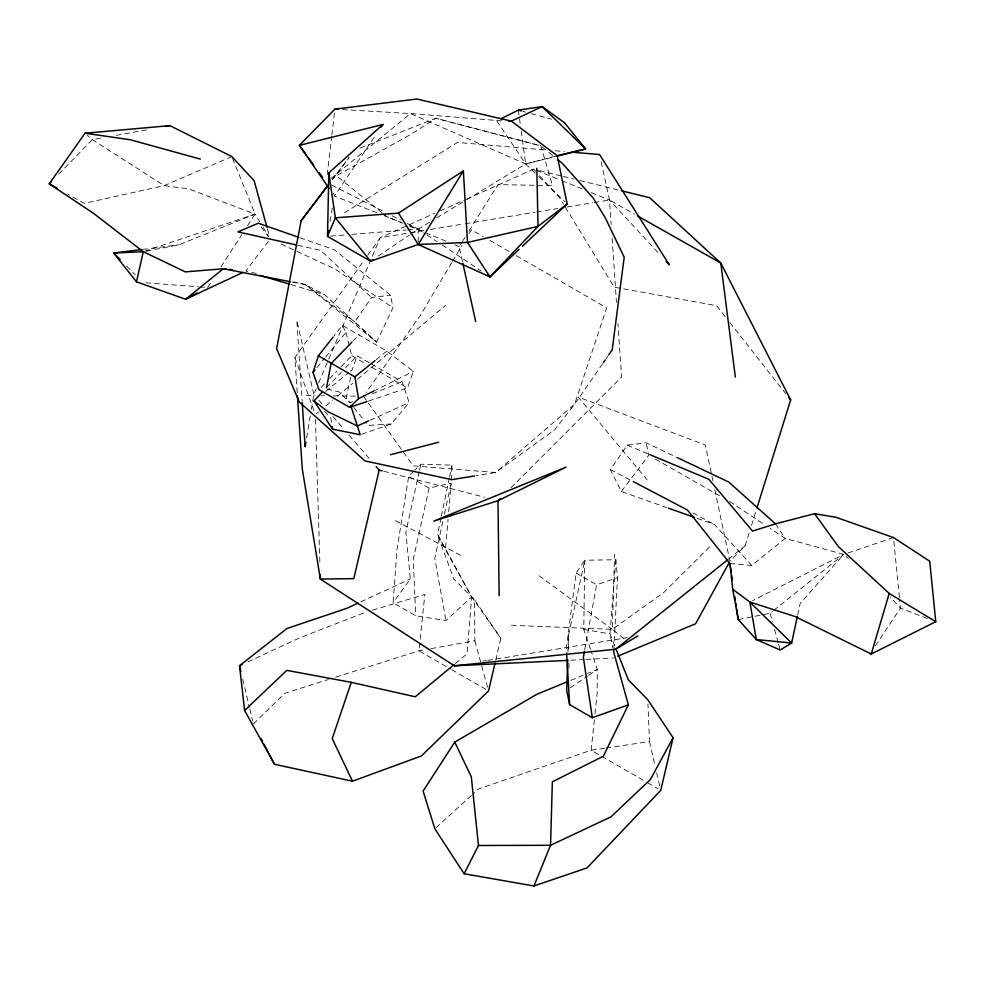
<?xml version="1.0" encoding="UTF-8"?>
<svg xmlns="http://www.w3.org/2000/svg" width="985" height="985" viewBox="0 0 985 985"><rect width="100%" height="100%" fill="white"/><g stroke="black" fill="none" stroke-linecap="round" stroke-linejoin="round"><path stroke-width="0.74" stroke-dasharray="4.92 3.69" d="M590.544 649.398L583.76 629.353L584.819 560.231L615.871 559.739L617.472 577.752L613.963 647.65M623.936 638.772L612.313 629.353L614.578 554.284M567.914 652.242L568.456 635.522L584.819 560.231L576.139 572.975L566.35 647.97L566.621 652.562M451.315 480.089L452.029 465.142L420.829 464.218L414.747 470.251M441.034 517.814L437.586 534.362L471.643 596.885L445.996 620.55L415.781 615.81L393.113 602.721L396.955 549.741L408.664 476.284L413.737 471.249M615.871 559.739L609.986 633.909L612.867 647.982M495.714 660.233L500.823 638.305L471.643 596.885L445.454 549.507L448.052 519.304M448.704 511.757L451.167 483.069L429.103 488.08L408.664 476.284M594.374 719.764L591.172 750.188L478.525 788.985L472.923 794.082M595.014 713.669L597.107 693.896L597.316 669.443L591.025 650.826M327.205 174.739L331.686 136.595M331.871 135.068L334.555 112.179M306.63 437.82L310.361 415.362M311.346 409.366L313.833 394.394L316.222 388.755M330.037 221.428L332.548 206.493M584.745 649.804L596.578 584.77L617.472 577.752M350.66 377.156L346.301 398.014L350.094 402.779M441.354 516.312L449.209 478.685M449.517 477.183L452.029 465.142M797.653 615.108L800.202 603.349L843.714 554.42L785.254 538.389L770.073 528.329M442.819 521.447L434.779 558.347L445.996 620.55M444.42 514.072L451.167 483.069M419.204 471.606L405.882 532.208L410.314 578.946L393.113 602.721M419.536 470.128L420.829 464.218M429.103 488.08L413.232 559.554L415.781 615.81M714.814 489.73L729.959 561.253L745.116 545.862L749.671 531.272M751.493 525.424L756.505 509.368M368.464 401.043L407.544 387.942L413.343 371.419L386.846 351.079L342.361 325.395L334.063 335.922M369.067 362.652L357.161 355.782L352.211 369.707L349.897 371.604M318.611 383.103L328.177 360.522M328.781 359.106L380.185 237.693L408.073 225.233M299.994 237.767L334.518 249.821L390.516 295.192L393.015 307.677L376.565 342.078L305.449 284.603L292.028 281.562M451.783 262.589L420.472 315.151L366.149 392.51M452.571 261.284L461.965 245.511M469.02 233.691L471.359 229.751L483.303 236.646M462.482 261.616L459.195 246.644L461.62 242.778M462.433 241.485L465.671 236.314M468.897 231.143L498.016 184.614L552.474 185.586L540.851 145.879L435.887 118.274L358.971 148.538M207.65 287.472L210.975 282.326M220.96 266.861L241.756 234.664M247.58 225.651L255.066 214.053L232.435 158.006M875.308 645.889L900.45 608.102L899.564 599.102M376.972 212.822L334.321 196.04L376.159 134.514M602.574 363.785L574.637 404.158L554.654 429.817L495.615 472.517L476.014 475.706M606.058 358.749L607.807 356.225M292.003 282.005L305.449 284.603L324.459 294.613L376.565 342.078L354.649 321.923L371.591 297.532L390.516 295.192M667.19 507.743L621.35 491.503L610.343 469.55L627.285 445.158L646.209 442.819L677.84 457.853M297.224 392.658L294.897 357.592L364.191 260.175M367.737 255.177L380.185 237.693L409.034 232.952M621.35 491.503L648.709 455.304L646.209 442.819M268.376 241.325L245.819 271.084L250.288 272.094M332.536 179.405L349.158 157.514L332.511 179.356M316.911 367.639L324.656 358.269M325.629 357.099L345.944 332.499L342.361 325.395M361.581 434.262L391.267 423.969L409.157 402.582L402.126 381.737L370.385 363.416M326.515 387.61L341.315 372.244M345.538 367.861L357.161 355.782M321.073 387.45L325.309 383.067M329.532 378.696L336.944 371.037M341.167 366.666L351.743 355.72L349.564 347.015M58.718 174.16L92.356 139.648L101.307 138.035M352.962 341.081L359.242 334.641M511.006 487.71L621.584 377.07L617.94 323.646M709.52 546.934L663.705 592.539L612.313 629.353L509.43 625.192M253.367 723.963L284.677 693.329L328.473 679.453M435.961 827.72L471.803 795.104M316.481 413.7L318.832 411.73M325.875 405.82L332.918 399.91M337.609 395.97L352.864 383.177M357.555 379.237L445.577 305.387M455.316 663.558L467.087 653.794L471.643 596.885L474.499 599.705L500.823 638.305M331.046 178.494L410.548 113.558L502.609 120.958M325.592 391.476L348.739 372.552M729.934 563.494L751.764 565.452L785.254 538.389L775.49 523.848M376.184 359.673L386.846 351.079M728.334 559.258L745.116 545.862M738.27 619.602L770.085 613.261L772.462 611.365M773.644 610.417L843.714 554.42L752.577 600.653M570.377 687.752L587.516 676.092M588.747 675.267L597.316 669.443L587.516 673.469M378.117 256.149L409.428 234.972M410.683 234.122L430.002 221.896M344.479 212.834L457.397 142.468L546.047 149.991M436.564 217.931L465.4 200.472M466.718 199.672L525.707 163.966L557.202 155.741M373.635 391.131L413.343 371.419M247.826 661.895L300.302 637.541L366.679 611.907M360.756 601.872L410.314 578.946M369.991 420.287L409.157 402.582M409.477 224.617L434.582 213.4M440.16 210.901L465.265 199.684M466.656 199.069L533.611 169.161L538.069 170.257M231.869 156.603L164.187 185.623L84.39 203.366L67.472 193.971M570.697 680.376L586.112 674.048M146.26 251.138L178.938 244.834L255.066 214.053L259.831 221.908M352.679 401.658L349.86 402.791L339.382 391.981L325.456 388.706M372.453 393.692L402.126 381.737M847.974 552.979L893.493 537.564L899.416 597.6M144.746 251.212L255.066 214.053L188.615 188.861L164.187 185.623L92.356 139.648L87.148 135.056M335.774 677.138L418.982 650.777L425.027 649.694M372.502 610.158L424.855 594.447L418.982 650.777L450.477 668.963M342.485 109.569L410.548 113.558L525.707 163.966L554.937 156.652M116.218 135.339L149.018 129.417M431.061 648.61L474.856 640.779L474.499 599.705L453.728 578.983L437.586 534.362L445.454 549.507M410.548 232.706L424.215 230.465M430.297 229.468L463.701 223.977M465.228 223.718L535.077 212.243M536.603 211.997L557.855 208.5M566.966 207.01L592.785 202.762M594.312 202.516L609.493 200.017L634.672 214.274M483.179 661.12L486.221 660.615M487.735 660.369L627.285 637.627M604.63 748.206L591.172 750.188L600.37 755.495M606.12 747.984L649.46 741.582L647.97 704.238M142.53 249.402L178.938 244.834M330.529 236.117L345.649 234.898M351.694 234.405L406.115 230.022M407.618 229.899L418.206 229.049L425.754 234.073M391.267 423.969L368.082 425.409L365.238 421.839M570.746 660.233L584.487 659.507M586.013 659.433L613.495 657.98M306.212 395.539L315.262 395.65M321.295 395.724L324.311 395.761M333.361 395.871L355.979 396.155M145.903 282.806L198.613 286.795M200.115 286.906L204.634 287.251M555.22 150.767L564.393 151.542M583.76 629.353L609.986 633.909L614.985 646.419M297.975 245.302L320.482 250.325L371.591 297.532M251.778 272.426L256.248 273.448M539.558 170.614L561.881 176.118M563.371 176.475L573.775 179.048M579.734 180.514L619.91 190.4M383.645 471.224L484.632 497.277M522.666 111.305L525.547 112.093M531.321 113.657L551.514 119.173M290.969 284.591L324.459 294.613M697.269 518.393L714.457 524.488L751.764 565.452M927.279 618.445L900.45 608.102L890.391 597.058M384.076 215.617L401.141 222.327M409.674 225.688L418.206 229.049L418.219 243.073M536.419 170.294L560.305 180.021M561.709 180.587L582.788 189.157M591.222 192.592L609.493 200.017L660.012 254.758M402.569 223.201L386.994 216.749L383.473 213.893M409.649 226.131L446.451 241.374M454.947 244.896L459.195 246.644M627.285 445.158L648.376 453.987M281.23 244.083L335.146 269.127L393.015 307.677M331.797 185.155L383.916 211.627M392.141 215.814L400.378 219.987M407.236 223.472L418.206 229.049M610.343 469.55L632.001 480.914M395.477 520.634L462.248 556.193M692.886 512.939L714.457 524.488M655.345 459.084L721.66 496.945M489.939 240.475L511.166 252.726M516.472 255.792L606.674 307.874L574.637 404.158L495.615 472.517L413.158 465.843L402.52 450.933M351.743 355.72L366.358 364.167M371.677 367.233L407.544 387.942M576.139 572.975L596.578 584.77M451.795 669.714L488.548 690.941M601.675 756.258L646.308 782.016M647.613 782.779L658.115 788.837M729.614 501.488L765.025 524.968M427.022 234.923L437.094 241.633M442.13 244.982L481.16 270.998M539.115 575.769L612.313 629.353M305.449 284.603L354.649 321.923M382.303 212.945L336.464 175.798L410.93 134.342L435.887 118.274L540.851 145.879L555.183 157.514M845.992 556.402L848.27 558.384M496.76 120.835L525.707 163.966L537.712 175.552M538.807 176.598L564.996 201.876M324.508 411.471L330.812 417.8L331.699 423.488M126.671 266.159L135.327 274.913M533.611 169.161L535.606 171.353M539.595 175.749L559.542 197.714L563.506 204.203M318.857 400.218L321.873 403.715M332.93 416.52L343.999 429.325M349.022 435.148L371.148 460.771M647.157 479.929L578.244 397.053L705.346 445.023L711.65 474.832M353.886 407.544L364.29 420.644M725.095 316.554L716.538 305.682L614.221 287.164L564.294 205.496M729.848 322.587L785.919 393.865M261.013 226.846L268.339 236.523M363.514 396.253L401.634 449.689M263.02 227.153L268.585 236.326M294.897 357.592L314.289 411.829M267.366 228.754L269.373 236.031M770.085 613.261L772.511 622.077M774.53 629.427L778.175 642.663M778.569 644.128L780.194 650.014M474.856 640.779L481.308 664.383M481.702 665.86L487.747 687.986M345.944 332.499L349.207 345.563M333.632 193.146L334.321 196.04M242.729 679.182L249.464 707.55M249.821 709.04L252.665 720.983M649.46 741.582L654.926 765.234M656.638 772.622L660.75 790.352M313.833 394.394L296.805 320.347L302.124 401.092M601.158 161.86L609.493 200.017L611.156 224.445M711.97 476.321L712.918 480.791M518.344 110.123L520.388 125.07M521.213 131.054L525.707 163.966M612.104 238.185L616.475 302.284M315.459 419.29L319.854 562.189M568.456 635.522L568.739 652.415M568.924 663.164L569.022 669.308"/><path stroke-width="1.48" d="M567.68 659.839L566.707 690.239L569.625 704.62L592.305 717.72L628.381 704.854L613.729 652.205L613.877 649.164M305.892 442.314L305.141 446.796L302.223 402.619M328.522 230.379L327.512 236.351L370.594 261.234L418.219 244.477L467.506 242.445L538.019 226.39L567.175 203.981L557.202 155.741L511.387 121.13L416.877 99.029L334.912 109.126L299.378 145.374L329.076 188.443M584.474 651.319L583.366 657.364L592.305 717.72M326.552 387.708L331.022 363.6L351.928 342.152M327.894 185.414L301.139 220.738L276.625 348.653L299.243 401.942L364.918 460.918L451.881 479.646L474.499 475.952M797.333 616.573L791.608 643.033L780.194 650.014L756.345 639.561L738.27 619.602L732.729 589.301L729.934 563.494L687.481 510.045L633.343 481.628M243.086 272.365L185.586 299.243L136.472 281.821L143.293 251.704L93.193 213.117L49.25 183.863L85.067 133.221L169.9 125.637L231.869 156.603L254.155 180.735L266.972 227.301M376.171 466.582L379.188 470.079L353.812 578.626L320.371 579.094L302.284 468.909L297.433 395.711M495.024 663.164L488.548 690.941L421.358 755.975L352.495 781.203L274.495 764.286L244.588 710.468L239.54 665.737L286.881 628.553L346.991 608.25L358.011 603.152M616.093 649.201L628.319 679.785L647.785 699.756L673.075 737.753L660.75 790.352L587.035 867.896L533.968 885.971L464.132 873.769L434.841 828.742L423.107 791.09L454.774 742.099L537.071 694.191L567.902 681.534M649.78 454.577L708.831 479.276L752.54 531.075L775.49 523.848L814.607 513.714L838.272 546.478L889.209 593.45L871.245 654.015L795.289 616.598L749.856 602.032L732.729 589.301M756.96 507.915L790.672 399.91L720.798 263.044L649.657 197.714L621.387 190.758M367.023 401.523L349.65 407.347L318.968 389.629L313.045 372.33L318.377 355.794L333.139 337.092M454.134 664.543L415.251 696.789L351.263 682.346L332.24 738.627L352.495 781.203M533.968 885.971L550.553 845.302L552.351 781.819L603.337 756.246L628.381 704.854M464.132 873.769L478.464 845.499L471.31 776.882L454.774 742.099M673.075 737.753L650.383 779.529L610.909 816.873L550.553 845.302L478.464 845.499M729.22 562.583L695.582 623.776L617.743 656.207M536.813 168.275L538.019 226.39L489.976 276.871L418.219 244.477L463.369 170.885L467.506 242.445L489.976 276.871L519.07 249.402M381.281 126.979L382.993 124.467L299.378 145.374L306.557 155.236M603.448 362.529L605.184 360.005M608.681 354.957L612.178 349.921L624.207 257.245L605.233 217.673L592.97 197.763L562.337 163.338L557.559 159.459M301.139 220.738L327.919 185.475M313.045 372.33L314.978 369.991M322.341 392.042L314.006 400.932L332.585 429.177L360.178 434.742L350.795 405.697M51.355 181.708L49.25 183.863L57.056 188.197M500.158 498.558L497.991 500.725L433.843 521.102L566.079 467.112L497.991 500.725L499.149 595.703M349.65 407.347L358.565 398.617L373.635 391.131M244.588 710.468L286.82 670.366L351.263 682.346M522.419 246.238L567.175 203.981M382.993 124.467L328.818 172.904L327.512 236.351L335.356 217.808L328.818 172.904L329.507 175.798M358.565 398.617L354.871 376.861L375.002 360.633M320.236 574.477L320.371 579.094L454.368 665.811L615.674 649.238L727.139 560.219M373.093 259.535L370.594 261.234L335.356 217.808L398.482 213.129L463.369 170.885M615.674 649.238L637.911 635.904M197.271 293.013L185.586 299.243L223.324 268.757L226.328 269.077M814.607 513.714L835.883 517.26L893.493 537.564L929.729 561.228L935.75 621.707L871.245 654.015L870.272 653.449M500.799 118.828L518.344 110.123L542.07 106.552L564.491 122.719L585.632 148.969L556.402 156.283M242.298 664.456L239.54 665.737L240.956 671.708M368.587 420.927L357.395 425.988L328.079 411.779L314.006 400.932L317.158 404.096M390.602 454.688L438.67 442.216M557.202 155.741L585.632 148.969L542.07 106.552L511.387 121.13L508.457 121.069M165.431 126.449L169.9 125.637M141.015 249.599L113.694 253.022L136.472 281.821M567.692 660.393L454.368 665.811M334.912 109.126L337.941 109.298M572.039 152.195L599.545 154.522L669.295 264.817L666.192 261.468M229.32 269.385L232.325 269.693M85.067 133.221L130.352 139.772L200.337 159.09M290.513 281.722L223.324 268.757L185.352 271.885L143.293 251.704L113.694 253.022L120.182 259.584M296.473 244.97L237.951 231.894L258.267 223.213L298.553 237.262M379.188 470.079L382.155 470.842M518.344 110.123L521.225 110.911M260.385 275.443L289.504 284.148M668.618 508.248L694.4 517.384M677.84 457.853L728.74 482.034L775.49 523.848M354.871 376.861L318.377 355.794M637.32 215.777L720.798 263.044L735.339 377.107M889.209 593.45L935.75 621.707M487.464 275.184L489.976 276.871M788.776 397.497L790.672 399.91M308.354 157.711L313.735 165.111M319.128 172.51L322.711 177.435M398.482 213.129L418.219 244.477M261.111 738.75L262.527 741.446M263.931 744.131L274.495 764.286M462.815 263.118L475.656 321.492M332.142 426.333L332.585 429.177M729.934 563.494L731.276 572.593M731.732 575.634L732.409 580.177M734.884 596.861L735.339 599.89M735.783 602.918L736.238 605.96M736.682 608.989L738.27 619.602M566.707 654.089L569.625 704.62M791.608 643.033L756.345 639.561L749.856 602.032L791.608 643.033"/></g></svg>
